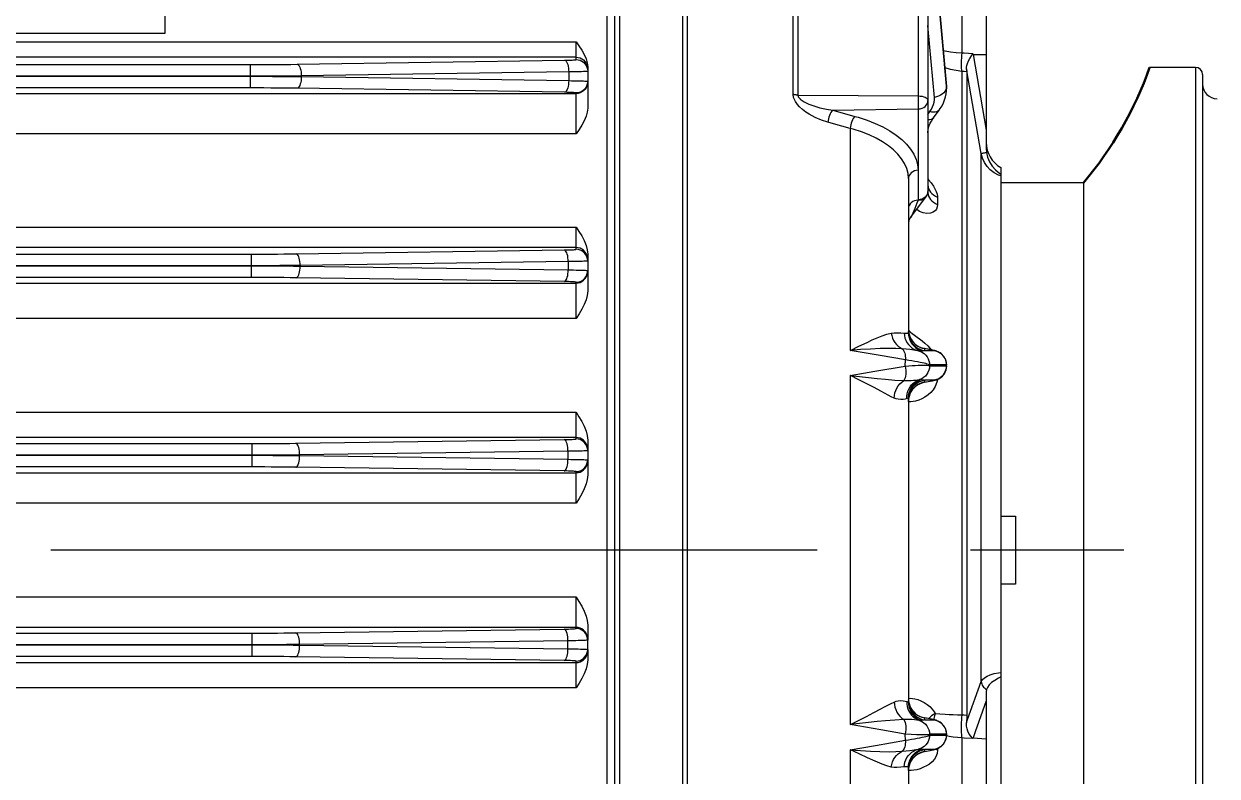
# Model space of a CAD drawing. Header units: millimetres. Extents: x 184 to 2141, y 95 to 1347.
# Drawn here: x 579.36 to 628.8, y 1015.36 to 1046.54 of the extents above; entities that cross this region are included whole.
import ezdxf

# ---------------------------------------------------------------- set-up
doc = ezdxf.new("R2010")
doc.units = ezdxf.units.MM
doc.linetypes.add('CENTER', pattern=[50.8, 31.75, -6.35, 6.35, -6.35])
doc.layers.add('gruba', color=7, linetype='Continuous', lineweight=50)
doc.layers.add('oś', color=151, linetype='CENTER')

msp = doc.modelspace()

# ---------------------------------------------------------------- linework, layer by layer
at = {"color": 7, "linetype": 'Continuous'}
for p, q in [((617.583, 1043.983), (616.885, 1051.73)), ((617.585, 1043.956), (616.886, 1051.702)), ((616.886, 1051.679), (617.585, 1043.933)), ((604.039, 1048.938), (604.039, 1000.523)), ((606.646, 1048.864), (606.646, 1000.596)), ((603.528, 1001.166), (603.528, 1048.295)), ((603.836, 1048.478), (603.836, 1000.982)), ((606.838, 1048.351), (606.838, 1001.109)), ((611.235, 1043.609), (611.235, 1048.203)), ((611.43, 1048.173), (611.43, 1043.585)), ((616.422, 1043.546), (616.422, 1048.125)), ((618.218, 1048.177), (618.218, 1045.338)), ((619.234, 1048.088), (619.234, 1045.269)), ((585.204, 1047.655), (585.204, 1046.131)), ((616.818, 1047.902), (616.818, 1043.367)), ((585.204, 1046.131), (525.197, 1046.131)), ((617.087, 1043.49), (616.818, 1046.469)), ((507.276, 1045.791), (602.239, 1045.791)), ((602.239, 1045.153), (602.239, 1045.791)), ((602.239, 1045.153), (507.276, 1045.153)), ((602.239, 1045.055), (602.239, 1045.153)), ((618.678, 1045.311), (618.686, 1045.269)), ((618.686, 1045.269), (619.234, 1042.123)), ((618.686, 1045.269), (619.234, 1045.269)), ((619.234, 1045.269), (619.234, 1042.123)), ((517.63, 1044.847), (588.744, 1044.847)), ((588.744, 1044.847), (588.744, 1044.364)), ((590.689, 1044.861), (601.768, 1045.027)), ((602.722, 1044.754), (602.722, 1044.67)), ((602.722, 1044.67), (602.722, 1044.572)), ((627.9, 1044.73), (626, 1044.73)), ((627.9, 1044.73), (627.9, 1024.73)), ((588.744, 1044.364), (517.63, 1044.364)), ((517.63, 1044.362), (588.744, 1044.362)), ((588.744, 1044.364), (588.744, 1044.362)), ((588.744, 1044.362), (588.744, 1043.879)), ((601.937, 1044.544), (590.858, 1044.378)), ((590.858, 1044.378), (590.858, 1044.348)), ((590.858, 1044.348), (601.937, 1044.182)), ((601.937, 1044.544), (601.937, 1044.182)), ((602.722, 1044.572), (602.722, 1044.155)), ((602.722, 1044.155), (602.722, 1044.131)), ((602.722, 1044.131), (602.722, 1043.046)), ((618.218, 1044.567), (618.218, 1017.901)), ((618.429, 1044.551), (618.429, 1017.894)), ((628.2, 1044.43), (628.2, 1024.73)), ((507.276, 1043.648), (602.239, 1043.648)), ((588.744, 1043.879), (517.63, 1043.879)), ((601.768, 1043.699), (590.689, 1043.865)), ((602.239, 1043.648), (602.239, 1043.672)), ((602.239, 1041.975), (602.239, 1043.648)), ((617.583, 1043.983), (617.585, 1043.956)), ((617.585, 1043.956), (617.585, 1043.933)), ((617.589, 1043.866), (617.585, 1043.956)), ((617.585, 1043.933), (617.589, 1043.84)), ((617.589, 1043.842), (617.589, 1043.866)), ((611.43, 1043.585), (616.422, 1043.546)), ((616.422, 1043.009), (616.422, 1043.546)), ((616.818, 1043.367), (616.818, 1043.358)), ((616.818, 1043.358), (616.818, 1039.595)), ((612.873, 1042.956), (616.422, 1043.009)), ((612.873, 1042.956), (613.796, 1042.702)), ((616.422, 1039.247), (616.422, 1043.009)), ((616.818, 1042.786), (616.901, 1042.898)), ((617.052, 1042.642), (617.283, 1042.957)), ((613.601, 1042.205), (613.601, 1033.003)), ((619.234, 1042.123), (619.234, 1041.382)), ((602.239, 1041.975), (507.276, 1041.975)), ((619.027, 1019.278), (619.027, 1041.166)), ((619.234, 1041.382), (619.246, 1041.209)), ((616.408, 1040.469), (616.408, 1039.228)), ((619.838, 1040.577), (619.838, 1040.304)), ((619.838, 1040.304), (619.838, 1040.232)), ((619.838, 1040.232), (619.838, 1019.651)), ((616.013, 1040.121), (616.013, 1033.738)), ((623.262, 1039.953), (619.838, 1039.953)), ((623.262, 1039.953), (623.262, 1024.73)), ((616.096, 1038.505), (616.737, 1039.353)), ((616.408, 1039.228), (616.422, 1039.247)), ((616.818, 1039.595), (616.818, 1039.542)), ((617.221, 1039.353), (617.221, 1039.054)), ((616.095, 1038.506), (616.094, 1038.503)), ((507.276, 1038.112), (602.239, 1038.112)), ((602.239, 1037.267), (602.239, 1038.112)), ((602.239, 1037.267), (507.276, 1037.267)), ((602.239, 1037.192), (602.239, 1037.267)), ((517.576, 1036.994), (588.798, 1036.994)), ((588.798, 1036.511), (588.798, 1036.994)), ((590.652, 1037.007), (601.756, 1037.164)), ((601.917, 1036.681), (590.813, 1036.524)), ((601.917, 1036.681), (601.917, 1036.339)), ((602.722, 1036.993), (602.722, 1036.784)), ((602.722, 1036.784), (602.722, 1036.709)), ((602.722, 1036.709), (602.722, 1036.311)), ((588.798, 1036.511), (517.576, 1036.511)), ((517.576, 1036.509), (588.798, 1036.509)), ((588.798, 1036.511), (588.798, 1036.509)), ((588.798, 1036.026), (588.798, 1036.509)), ((590.813, 1036.524), (590.813, 1036.496)), ((590.813, 1036.496), (601.917, 1036.339)), ((602.722, 1036.311), (602.722, 1036.278)), ((602.722, 1036.278), (602.722, 1035.466)), ((507.276, 1035.795), (602.239, 1035.795)), ((588.798, 1036.026), (517.576, 1036.026)), ((601.756, 1035.856), (590.652, 1036.013)), ((602.239, 1035.795), (602.239, 1035.828)), ((602.239, 1034.328), (602.239, 1035.795)), ((602.239, 1034.328), (507.276, 1034.328)), ((616.013, 1033.872), (616.013, 1033.872)), ((616.013, 1033.836), (616.013, 1033.835)), ((616.013, 1033.738), (616.013, 1033.787)), ((616.68, 1033.078), (616.664, 1033.081)), ((616.673, 1033.08), (616.68, 1033.078)), ((616.673, 1033.08), (616.678, 1033.078)), ((616.678, 1033.078), (616.678, 1032.994)), ((616.902, 1033.035), (616.678, 1033.078)), ((616.678, 1032.994), (617.088, 1032.994)), ((616.912, 1033.033), (616.68, 1033.078)), ((616.902, 1033.035), (616.912, 1033.033)), ((616.928, 1033.03), (616.912, 1033.033)), ((615.88, 1032.354), (615.883, 1032.614)), ((616.886, 1032.399), (616.885, 1032.365)), ((616.885, 1032.365), (617.586, 1032.365)), ((617.586, 1032.399), (616.886, 1032.399)), ((617.586, 1032.365), (617.586, 1032.399)), ((617.59, 1032.399), (617.586, 1032.399)), ((617.586, 1032.365), (617.59, 1032.365)), ((617.59, 1032.365), (617.59, 1032.399)), ((613.601, 1031.96), (613.601, 1017.5)), ((617.088, 1031.77), (616.678, 1031.77)), ((616.678, 1031.77), (616.678, 1031.686)), ((616.678, 1031.686), (616.902, 1031.729)), ((616.68, 1031.686), (616.912, 1031.731)), ((616.912, 1031.731), (616.902, 1031.729)), ((616.663, 1031.683), (616.68, 1031.686)), ((616.663, 1031.683), (616.663, 1031.683)), ((616.68, 1031.686), (616.673, 1031.685)), ((616.678, 1031.686), (616.673, 1031.685)), ((616.013, 1031.038), (616.013, 1031.066)), ((616.013, 1031.038), (616.013, 1031.066)), ((616.013, 1031.038), (616.013, 1018.422)), ((616.013, 1030.977), (616.013, 1031.038)), ((616.013, 1030.929), (616.013, 1030.93)), ((616.013, 1030.892), (616.013, 1030.892)), ((507.276, 1030.445), (602.239, 1030.445)), ((602.239, 1029.392), (602.239, 1030.445)), ((602.239, 1029.392), (507.276, 1029.392)), ((590.633, 1029.153), (601.75, 1029.306)), ((602.239, 1029.334), (602.239, 1029.392)), ((602.722, 1029.284), (602.722, 1028.909)), ((517.549, 1029.141), (588.825, 1029.141)), ((588.825, 1028.658), (588.825, 1029.141)), ((601.907, 1028.823), (590.79, 1028.67)), ((601.907, 1028.823), (601.907, 1028.49)), ((602.722, 1028.909), (602.722, 1028.851)), ((602.722, 1028.851), (602.722, 1028.463)), ((588.825, 1028.658), (517.549, 1028.658)), ((517.549, 1028.656), (588.825, 1028.656)), ((588.825, 1028.658), (588.825, 1028.656)), ((588.825, 1028.173), (588.825, 1028.656)), ((590.79, 1028.67), (590.79, 1028.644)), ((590.79, 1028.644), (601.907, 1028.49)), ((602.722, 1028.463), (602.722, 1028.418)), ((602.722, 1028.418), (602.722, 1027.842)), ((507.276, 1027.935), (602.239, 1027.935)), ((588.825, 1028.173), (517.549, 1028.173)), ((601.75, 1028.007), (590.633, 1028.161)), ((602.239, 1027.935), (602.239, 1027.98)), ((602.239, 1026.675), (602.239, 1027.935)), ((602.239, 1026.675), (507.276, 1026.675)), ((619.838, 1026.14), (620.443, 1026.14)), ((620.443, 1026.14), (620.443, 1023.321)), ((623.262, 1024.73), (623.262, 1009.507)), ((627.9, 1024.73), (627.9, 1004.73)), ((628.2, 1024.73), (628.2, 1005.03)), ((620.443, 1023.321), (619.838, 1023.321)), ((507.276, 1022.785), (602.239, 1022.785)), ((602.239, 1021.525), (602.239, 1022.785)), ((602.239, 1021.525), (507.276, 1021.525)), ((590.633, 1021.3), (601.75, 1021.453)), ((602.239, 1021.481), (602.239, 1021.525)), ((602.722, 1021.619), (602.722, 1021.042)), ((517.549, 1021.287), (588.825, 1021.287)), ((588.825, 1020.804), (588.825, 1021.287)), ((601.907, 1020.97), (590.79, 1020.817)), ((601.907, 1020.637), (601.907, 1020.97)), ((602.722, 1021.042), (602.722, 1020.998)), ((602.722, 1020.609), (602.722, 1020.998)), ((588.825, 1020.804), (517.549, 1020.804)), ((517.549, 1020.803), (588.825, 1020.803)), ((588.825, 1020.803), (588.825, 1020.804)), ((588.825, 1020.32), (588.825, 1020.803)), ((590.79, 1020.791), (590.79, 1020.817)), ((590.79, 1020.791), (601.907, 1020.637)), ((602.722, 1020.609), (602.722, 1020.551)), ((602.722, 1020.551), (602.722, 1020.176)), ((507.276, 1020.069), (602.239, 1020.069)), ((588.825, 1020.32), (517.549, 1020.32)), ((601.75, 1020.154), (590.633, 1020.308)), ((602.239, 1020.069), (602.239, 1020.126)), ((602.239, 1019.016), (602.239, 1020.069)), ((619.838, 1019.651), (619.838, 1019.477)), ((619.838, 1019.651), (619.838, 1019.533)), ((619.838, 1019.477), (619.838, 1014.409)), ((602.239, 1019.016), (507.276, 1019.016)), ((616.013, 1018.568), (616.013, 1018.568)), ((616.013, 1018.532), (616.013, 1018.531)), ((616.013, 1018.422), (616.013, 1018.483)), ((616.013, 1018.422), (616.013, 1018.389)), ((619.234, 1018.864), (619.234, 1018.475)), ((619.234, 1018.475), (619.234, 1016.902)), ((616.68, 1017.775), (616.663, 1017.778)), ((616.663, 1017.778), (616.663, 1017.778)), ((616.673, 1017.776), (616.68, 1017.775)), ((616.673, 1017.776), (616.678, 1017.775)), ((616.678, 1017.775), (616.678, 1017.69)), ((616.902, 1017.731), (616.678, 1017.775)), ((616.678, 1017.69), (617.088, 1017.69)), ((616.912, 1017.729), (616.68, 1017.775)), ((616.902, 1017.731), (616.912, 1017.729)), ((616.928, 1017.726), (616.912, 1017.729)), ((615.883, 1016.847), (615.88, 1017.106)), ((616.885, 1017.095), (616.886, 1017.062)), ((617.586, 1017.095), (616.885, 1017.095)), ((616.886, 1017.062), (617.586, 1017.062)), ((617.586, 1017.095), (617.586, 1017.062)), ((617.59, 1017.095), (617.586, 1017.095)), ((617.586, 1017.062), (617.59, 1017.061)), ((617.59, 1017.061), (617.59, 1017.095)), ((618.218, 1016.944), (618.218, 1011.553)), ((618.686, 1016.944), (618.678, 1016.923)), ((618.686, 1016.944), (619.234, 1016.902)), ((619.234, 1016.902), (619.234, 1011.642)), ((613.601, 1016.457), (613.601, 996.064)), ((617.088, 1016.467), (616.678, 1016.467)), ((616.678, 1016.467), (616.678, 1016.382)), ((616.678, 1016.382), (616.902, 1016.425)), ((616.68, 1016.382), (616.912, 1016.427)), ((616.912, 1016.427), (616.902, 1016.425)), ((617.221, 1016.442), (617.141, 1016.475)), ((617.221, 1016.505), (617.221, 1016.442)), ((616.664, 1016.379), (616.68, 1016.382)), ((616.68, 1016.382), (616.673, 1016.381)), ((616.678, 1016.382), (616.673, 1016.381)), ((616.013, 1015.722), (616.013, 999.623)), ((616.013, 1015.674), (616.013, 1015.722)), ((616.013, 1015.626), (616.013, 1015.625)), ((616.013, 1015.589), (616.013, 1015.589))]:
    msp.add_line(p, q, dxfattribs=at)
at = {"color": 7, "linetype": 'Continuous', "flags": 128}
for points in [[(602.239, 1045.791), (602.242, 1045.788), (602.361, 1045.621), (602.475, 1045.451), (602.577, 1045.272), (602.66, 1045.085), (602.705, 1044.924), (602.722, 1044.754)], [(602.239, 1045.153), (602.323, 1045.146), (602.405, 1045.124), (602.481, 1045.088), (602.55, 1045.04), (602.609, 1044.981), (602.658, 1044.912), (602.693, 1044.835), (602.715, 1044.754), (602.722, 1044.67)], [(617.453, 1045.43), (617.529, 1045.414), (617.752, 1045.378), (617.983, 1045.352), (618.218, 1045.338)], [(618.218, 1045.338), (618.211, 1045.229), (618.206, 1045.122), (618.201, 1045.02), (618.199, 1044.924), (618.198, 1044.836), (618.199, 1044.758), (618.201, 1044.69), (618.206, 1044.636), (618.211, 1044.594), (618.218, 1044.567)], [(618.218, 1045.338), (618.311, 1045.332), (618.324, 1045.332), (618.678, 1045.311)], [(618.417, 1044.673), (618.417, 1044.735), (618.431, 1044.805), (618.462, 1044.898), (618.506, 1044.998), (618.558, 1045.104), (618.617, 1045.212), (618.638, 1045.249), (618.647, 1045.262)], [(618.678, 1045.311), (618.676, 1045.308), (618.647, 1045.262)], [(618.647, 1045.262), (618.652, 1045.263), (618.657, 1045.264), (618.662, 1045.265), (618.666, 1045.266), (618.671, 1045.267), (618.676, 1045.268), (618.681, 1045.268), (618.686, 1045.269)], [(588.744, 1044.847), (589.027, 1044.847), (589.31, 1044.848), (589.592, 1044.85), (589.871, 1044.852), (590.148, 1044.854), (590.42, 1044.857), (590.689, 1044.861)], [(590.689, 1044.861), (590.717, 1044.851), (590.745, 1044.827), (590.771, 1044.79), (590.795, 1044.742), (590.816, 1044.683), (590.833, 1044.615), (590.846, 1044.54), (590.854, 1044.46), (590.858, 1044.378)], [(601.768, 1045.027), (601.857, 1045.029), (601.94, 1045.031), (602.015, 1045.034), (602.081, 1045.036), (602.136, 1045.04), (602.181, 1045.043), (602.213, 1045.047), (602.233, 1045.051), (602.239, 1045.055)], [(601.768, 1045.027), (601.797, 1045.017), (601.825, 1044.993), (601.851, 1044.957), (601.875, 1044.908), (601.895, 1044.849), (601.912, 1044.781), (601.925, 1044.706), (601.934, 1044.626), (601.937, 1044.544)], [(602.239, 1045.055), (602.323, 1045.047), (602.405, 1045.025), (602.481, 1044.99), (602.55, 1044.942), (602.609, 1044.882), (602.658, 1044.813), (602.693, 1044.737), (602.715, 1044.656), (602.722, 1044.572)], [(618.218, 1044.567), (617.982, 1044.596), (617.751, 1044.645), (617.529, 1044.714), (617.517, 1044.718)], [(618.417, 1044.673), (618.42, 1044.648), (618.427, 1044.589), (618.429, 1044.551)], [(619.027, 1041.166), (618.889, 1041.96), (618.613, 1043.546), (618.417, 1044.673)], [(590.858, 1044.378), (590.566, 1044.374), (590.27, 1044.371), (589.969, 1044.369), (589.666, 1044.367), (589.36, 1044.365), (589.052, 1044.364), (588.744, 1044.364)], [(588.744, 1044.362), (589.052, 1044.362), (589.36, 1044.361), (589.666, 1044.36), (589.969, 1044.358), (590.27, 1044.355), (590.566, 1044.352), (590.858, 1044.348)], [(590.858, 1044.348), (590.854, 1044.266), (590.846, 1044.187), (590.833, 1044.112), (590.816, 1044.044), (590.795, 1043.985), (590.771, 1043.936), (590.745, 1043.899), (590.717, 1043.875), (590.689, 1043.865)], [(601.937, 1044.182), (601.934, 1044.1), (601.925, 1044.02), (601.912, 1043.946), (601.895, 1043.878), (601.875, 1043.818), (601.851, 1043.77), (601.825, 1043.733), (601.797, 1043.709), (601.768, 1043.699)], [(602.722, 1044.572), (602.715, 1044.568), (602.693, 1044.565), (602.657, 1044.562), (602.607, 1044.559), (602.543, 1044.556), (602.467, 1044.554), (602.38, 1044.551), (602.282, 1044.549), (602.175, 1044.547), (602.059, 1044.546), (601.937, 1044.544)], [(601.937, 1044.182), (602.059, 1044.181), (602.175, 1044.179), (602.282, 1044.177), (602.38, 1044.175), (602.467, 1044.173), (602.543, 1044.17), (602.607, 1044.167), (602.657, 1044.164), (602.693, 1044.161), (602.715, 1044.158), (602.722, 1044.155)], [(602.722, 1044.155), (602.715, 1044.071), (602.693, 1043.989), (602.658, 1043.913), (602.609, 1043.844), (602.55, 1043.785), (602.481, 1043.736), (602.405, 1043.701), (602.323, 1043.679), (602.239, 1043.672)], [(602.722, 1044.131), (602.715, 1044.047), (602.693, 1043.966), (602.658, 1043.889), (602.609, 1043.821), (602.55, 1043.761), (602.481, 1043.713), (602.405, 1043.677), (602.323, 1043.655), (602.239, 1043.648)], [(618.429, 1044.551), (618.324, 1044.559), (618.218, 1044.567)], [(590.689, 1043.865), (590.42, 1043.869), (590.148, 1043.872), (589.871, 1043.875), (589.592, 1043.877), (589.31, 1043.878), (589.027, 1043.879), (588.744, 1043.879)], [(602.239, 1043.672), (602.233, 1043.676), (602.213, 1043.68), (602.181, 1043.683), (602.136, 1043.687), (602.081, 1043.69), (602.015, 1043.693), (601.94, 1043.695), (601.857, 1043.697), (601.768, 1043.699)], [(612.678, 1042.458), (612.413, 1042.543), (612.149, 1042.654), (611.893, 1042.793), (611.757, 1042.881), (611.626, 1042.981), (611.503, 1043.093), (611.409, 1043.198), (611.328, 1043.313), (611.285, 1043.395), (611.254, 1043.481), (611.235, 1043.609)], [(611.43, 1043.585), (611.404, 1043.586), (611.379, 1043.587), (611.354, 1043.589), (611.329, 1043.592), (611.304, 1043.595), (611.281, 1043.599), (611.257, 1043.604), (611.235, 1043.609)], [(617.585, 1043.933), (617.577, 1043.866), (617.556, 1043.801), (617.521, 1043.738), (617.472, 1043.679), (617.412, 1043.626), (617.342, 1043.579), (617.263, 1043.54), (617.177, 1043.51), (617.087, 1043.49)], [(617.283, 1042.957), (617.331, 1043.026), (617.402, 1043.143), (617.463, 1043.265), (617.511, 1043.388), (617.548, 1043.513), (617.573, 1043.639), (617.586, 1043.764), (617.587, 1043.84)], [(617.588, 1043.868), (617.586, 1043.953), (617.583, 1043.983)], [(611.43, 1043.585), (611.44, 1043.532), (611.449, 1043.513), (611.48, 1043.465), (611.521, 1043.422), (611.523, 1043.42), (611.607, 1043.354), (611.698, 1043.298), (611.89, 1043.207), (612.088, 1043.134), (612.347, 1043.058), (612.61, 1042.999), (612.873, 1042.956)], [(616.422, 1043.546), (616.5, 1043.542), (616.574, 1043.532), (616.643, 1043.515), (616.702, 1043.493), (616.752, 1043.466), (616.788, 1043.435), (616.81, 1043.402), (616.818, 1043.367)], [(616.422, 1043.009), (616.5, 1043.017), (616.574, 1043.038), (616.643, 1043.07), (616.702, 1043.114), (616.752, 1043.166), (616.788, 1043.226), (616.81, 1043.291), (616.818, 1043.358)], [(616.901, 1042.898), (616.964, 1042.994), (617.014, 1043.092), (617.052, 1043.192), (617.077, 1043.292), (617.089, 1043.391), (617.087, 1043.49)], [(602.722, 1043.046), (602.706, 1042.877), (602.66, 1042.707), (602.579, 1042.517), (602.478, 1042.335), (602.363, 1042.155), (602.242, 1041.978), (602.239, 1041.975)], [(612.873, 1042.956), (612.836, 1042.917), (612.8, 1042.867), (612.767, 1042.809), (612.738, 1042.743), (612.714, 1042.673), (612.696, 1042.6), (612.684, 1042.528), (612.678, 1042.458)], [(613.796, 1042.702), (613.759, 1042.663), (613.723, 1042.614), (613.69, 1042.555), (613.661, 1042.49), (613.637, 1042.42), (613.618, 1042.347), (613.606, 1042.275), (613.601, 1042.205)], [(613.796, 1042.702), (613.933, 1042.663), (614.296, 1042.545), (614.638, 1042.411), (614.955, 1042.263), (615.245, 1042.103), (615.507, 1041.929), (615.738, 1041.745), (615.937, 1041.551), (616.103, 1041.349), (616.235, 1041.136), (616.331, 1040.917), (616.389, 1040.694), (616.408, 1040.469)], [(616.818, 1042.02), (616.819, 1042.055), (616.828, 1042.144), (616.848, 1042.234), (616.876, 1042.324), (616.915, 1042.415), (616.962, 1042.505), (617.019, 1042.596), (617.052, 1042.642)], [(617.052, 1042.642), (617.044, 1042.632), (617.005, 1042.597), (616.954, 1042.573), (616.895, 1042.559), (616.827, 1042.556), (616.818, 1042.556)], [(617.283, 1042.957), (617.274, 1042.946), (617.235, 1042.912), (617.184, 1042.887), (617.124, 1042.874), (617.055, 1042.871), (616.98, 1042.879), (616.901, 1042.898)], [(613.601, 1042.205), (612.904, 1042.396), (612.678, 1042.458)], [(616.013, 1040.121), (615.995, 1040.331), (615.941, 1040.54), (615.853, 1040.745), (615.73, 1040.944), (615.578, 1041.132), (615.394, 1041.313), (615.18, 1041.485), (614.939, 1041.647), (614.675, 1041.795), (614.387, 1041.931), (614.068, 1042.057), (613.728, 1042.169), (613.601, 1042.205)], [(619.027, 1041.166), (619.032, 1041.168), (619.045, 1041.171), (619.064, 1041.175), (619.089, 1041.18), (619.121, 1041.186), (619.158, 1041.193), (619.2, 1041.201), (619.246, 1041.209)], [(619.838, 1040.232), (619.736, 1040.27), (619.56, 1040.363), (619.402, 1040.484), (619.267, 1040.629), (619.158, 1040.794), (619.077, 1040.974), (619.027, 1041.166)], [(619.246, 1041.209), (619.29, 1041.012), (619.368, 1040.82), (619.476, 1040.643), (619.615, 1040.482), (619.722, 1040.388), (619.838, 1040.304)], [(616.408, 1040.469), (616.331, 1040.462), (616.256, 1040.441), (616.188, 1040.409), (616.128, 1040.365), (616.079, 1040.313), (616.043, 1040.253), (616.02, 1040.188), (616.013, 1040.121)], [(616.818, 1040.11), (616.845, 1040.076), (616.948, 1039.945), (617.043, 1039.812), (617.111, 1039.7), (617.166, 1039.589), (617.204, 1039.481), (617.22, 1039.377), (617.221, 1039.353)], [(616.818, 1039.851), (616.825, 1039.776), (616.845, 1039.702), (616.879, 1039.631), (616.926, 1039.564), (616.984, 1039.501), (617.054, 1039.444), (617.133, 1039.395), (617.221, 1039.353)], [(616.408, 1039.228), (616.331, 1039.22), (616.256, 1039.2), (616.188, 1039.167), (616.128, 1039.124), (616.079, 1039.071), (616.043, 1039.011), (616.02, 1038.947), (616.013, 1038.879)], [(616.408, 1039.228), (616.363, 1039.104), (616.278, 1038.883), (616.194, 1038.686), (616.137, 1038.571), (616.106, 1038.52), (616.095, 1038.506)], [(616.818, 1039.595), (616.81, 1039.528), (616.788, 1039.463), (616.752, 1039.403), (616.702, 1039.351), (616.643, 1039.307), (616.574, 1039.275), (616.5, 1039.254), (616.422, 1039.247)], [(616.422, 1039.247), (616.496, 1039.24), (616.567, 1039.248), (616.631, 1039.269), (616.688, 1039.303), (616.733, 1039.348), (616.737, 1039.353)], [(616.776, 1039.421), (616.78, 1039.422), (616.792, 1039.436), (616.816, 1039.505), (616.818, 1039.542)], [(616.818, 1039.542), (616.825, 1039.468), (616.845, 1039.396), (616.879, 1039.326), (616.926, 1039.26), (616.984, 1039.199), (617.054, 1039.143), (617.133, 1039.095), (617.221, 1039.054)], [(617.221, 1039.054), (617.207, 1038.95), (617.169, 1038.86), (617.129, 1038.807), (617.034, 1038.733), (616.921, 1038.689), (616.774, 1038.675), (616.627, 1038.699), (616.473, 1038.762), (616.353, 1038.845)], [(616.094, 1038.503), (616.075, 1038.476), (616.059, 1038.448), (616.045, 1038.418), (616.033, 1038.387), (616.024, 1038.356), (616.018, 1038.324), (616.014, 1038.291), (616.013, 1038.26)], [(602.239, 1038.112), (602.242, 1038.109), (602.361, 1037.928), (602.475, 1037.745), (602.577, 1037.552), (602.66, 1037.35), (602.705, 1037.176), (602.722, 1036.993)], [(601.756, 1037.164), (601.847, 1037.166), (601.932, 1037.168), (602.009, 1037.17), (602.076, 1037.173), (602.133, 1037.177), (602.179, 1037.18), (602.212, 1037.184), (602.232, 1037.188), (602.239, 1037.192)], [(602.722, 1036.784), (602.715, 1036.868), (602.693, 1036.949), (602.658, 1037.025), (602.609, 1037.094), (602.55, 1037.154), (602.481, 1037.202), (602.405, 1037.237), (602.323, 1037.259), (602.239, 1037.267)], [(602.722, 1036.709), (602.715, 1036.793), (602.693, 1036.874), (602.658, 1036.95), (602.609, 1037.019), (602.55, 1037.079), (602.481, 1037.127), (602.405, 1037.163), (602.323, 1037.184), (602.239, 1037.192)], [(588.798, 1036.994), (589.068, 1036.994), (589.337, 1036.995), (589.605, 1036.996), (589.871, 1036.998), (590.135, 1037), (590.395, 1037.003), (590.652, 1037.007)], [(590.813, 1036.524), (590.81, 1036.606), (590.802, 1036.685), (590.789, 1036.76), (590.773, 1036.828), (590.753, 1036.887), (590.731, 1036.936), (590.706, 1036.973), (590.679, 1036.996), (590.652, 1037.007)], [(601.917, 1036.681), (601.914, 1036.763), (601.906, 1036.843), (601.894, 1036.918), (601.877, 1036.986), (601.858, 1037.045), (601.835, 1037.094), (601.81, 1037.13), (601.783, 1037.154), (601.756, 1037.164)], [(602.722, 1036.709), (602.716, 1036.706), (602.697, 1036.703), (602.666, 1036.7), (602.622, 1036.697), (602.567, 1036.695), (602.501, 1036.692), (602.424, 1036.69), (602.338, 1036.688), (602.243, 1036.686), (602.141, 1036.684), (602.032, 1036.683), (601.917, 1036.681)], [(590.813, 1036.524), (590.534, 1036.52), (590.251, 1036.517), (589.965, 1036.515), (589.675, 1036.513), (589.384, 1036.512), (589.091, 1036.511), (588.798, 1036.511)], [(588.798, 1036.509), (589.091, 1036.509), (589.384, 1036.508), (589.675, 1036.507), (589.965, 1036.505), (590.251, 1036.503), (590.534, 1036.5), (590.813, 1036.496)], [(590.652, 1036.013), (590.679, 1036.023), (590.706, 1036.047), (590.731, 1036.084), (590.753, 1036.133), (590.773, 1036.192), (590.789, 1036.26), (590.802, 1036.335), (590.81, 1036.414), (590.813, 1036.496)], [(601.756, 1035.856), (601.783, 1035.866), (601.81, 1035.889), (601.835, 1035.926), (601.858, 1035.975), (601.877, 1036.034), (601.894, 1036.102), (601.906, 1036.177), (601.914, 1036.257), (601.917, 1036.339)], [(601.917, 1036.339), (602.032, 1036.337), (602.141, 1036.336), (602.243, 1036.334), (602.338, 1036.332), (602.424, 1036.33), (602.501, 1036.328), (602.567, 1036.325), (602.622, 1036.323), (602.666, 1036.32), (602.697, 1036.317), (602.716, 1036.314), (602.722, 1036.311)], [(602.239, 1035.828), (602.323, 1035.836), (602.405, 1035.857), (602.481, 1035.893), (602.55, 1035.941), (602.609, 1036.001), (602.658, 1036.07), (602.693, 1036.146), (602.715, 1036.227), (602.722, 1036.311)], [(602.239, 1035.795), (602.323, 1035.802), (602.405, 1035.824), (602.481, 1035.86), (602.55, 1035.908), (602.609, 1035.967), (602.658, 1036.036), (602.693, 1036.113), (602.715, 1036.194), (602.722, 1036.278)], [(590.652, 1036.013), (590.395, 1036.017), (590.135, 1036.02), (589.871, 1036.022), (589.605, 1036.024), (589.337, 1036.025), (589.068, 1036.026), (588.798, 1036.026)], [(602.239, 1035.828), (602.232, 1035.832), (602.212, 1035.836), (602.179, 1035.84), (602.133, 1035.843), (602.076, 1035.847), (602.009, 1035.849), (601.932, 1035.852), (601.847, 1035.854), (601.756, 1035.856)], [(602.722, 1035.466), (602.706, 1035.285), (602.66, 1035.105), (602.579, 1034.903), (602.478, 1034.71), (602.363, 1034.519), (602.242, 1034.332), (602.239, 1034.328)], [(613.601, 1033.003), (613.608, 1033.006), (613.962, 1033.177), (614.296, 1033.336), (614.514, 1033.436), (614.721, 1033.526), (614.917, 1033.605), (615.116, 1033.673), (615.302, 1033.721)], [(615.302, 1033.721), (615.422, 1033.736), (615.533, 1033.737), (615.7, 1033.727), (615.833, 1033.719)], [(615.302, 1033.721), (615.322, 1033.615), (615.355, 1033.513), (615.399, 1033.416), (615.453, 1033.327), (615.517, 1033.246), (615.59, 1033.176), (615.67, 1033.117), (615.755, 1033.07)], [(615.833, 1033.719), (615.902, 1033.714), (615.954, 1033.712), (615.998, 1033.719), (616.013, 1033.738)], [(615.833, 1033.719), (615.844, 1033.617), (615.868, 1033.517), (615.904, 1033.422), (615.951, 1033.332), (616.01, 1033.25), (616.077, 1033.176), (616.154, 1033.111), (616.238, 1033.058), (616.328, 1033.016), (616.422, 1032.986)], [(616.013, 1033.872), (616.019, 1033.77), (616.038, 1033.669), (616.07, 1033.572), (616.114, 1033.48), (616.169, 1033.394), (616.235, 1033.316), (616.31, 1033.246), (616.393, 1033.187), (616.484, 1033.139), (616.579, 1033.102), (616.678, 1033.078)], [(616.013, 1033.872), (616.019, 1033.77), (616.038, 1033.67), (616.07, 1033.574), (616.113, 1033.482), (616.168, 1033.396), (616.233, 1033.318), (616.308, 1033.249), (616.39, 1033.189), (616.48, 1033.141), (616.574, 1033.104), (616.673, 1033.08)], [(616.013, 1033.865), (616.023, 1033.833), (616.052, 1033.796), (616.1, 1033.753), (616.166, 1033.701), (616.258, 1033.636), (616.371, 1033.556), (616.473, 1033.482), (616.584, 1033.396), (616.697, 1033.302), (616.811, 1033.194), (616.903, 1033.094), (616.959, 1033.024)], [(616.013, 1033.787), (616.019, 1033.685), (616.038, 1033.584), (616.07, 1033.487), (616.114, 1033.395), (616.169, 1033.309), (616.235, 1033.231), (616.31, 1033.162), (616.393, 1033.102), (616.484, 1033.054), (616.579, 1033.018), (616.678, 1032.994)], [(616.013, 1033.738), (616.019, 1033.637), (616.038, 1033.538), (616.069, 1033.442), (616.112, 1033.351), (616.166, 1033.265), (616.23, 1033.188), (616.304, 1033.118), (616.385, 1033.059), (616.474, 1033.01), (616.567, 1032.973)], [(615.755, 1033.07), (615.491, 1033.083), (615.22, 1033.086), (614.835, 1033.079), (614.439, 1033.061), (614.029, 1033.035), (613.609, 1033.004), (613.601, 1033.003)], [(615.883, 1032.614), (614.839, 1032.792), (613.601, 1033.003)], [(615.755, 1033.07), (615.786, 1033.038), (615.813, 1032.998), (615.837, 1032.949), (615.856, 1032.893), (615.87, 1032.83), (615.879, 1032.762), (615.884, 1032.689), (615.883, 1032.614)], [(616.422, 1032.986), (616.356, 1032.996), (616.303, 1033.003), (616.237, 1033.013), (616.158, 1033.025), (616.069, 1033.038), (615.921, 1033.056), (615.755, 1033.07)], [(616.422, 1032.986), (616.508, 1032.959), (616.588, 1032.92), (616.662, 1032.869), (616.727, 1032.807), (616.782, 1032.737), (616.827, 1032.659), (616.859, 1032.576), (616.879, 1032.488), (616.886, 1032.399)], [(616.567, 1032.973), (616.544, 1032.971), (616.507, 1032.974), (616.422, 1032.986)], [(616.678, 1032.994), (616.656, 1032.99), (616.633, 1032.987), (616.611, 1032.982), (616.589, 1032.978), (616.567, 1032.973)], [(617.088, 1032.994), (617.09, 1032.995), (617.078, 1032.998), (617.053, 1033.004), (617.015, 1033.012), (616.965, 1033.023), (616.902, 1033.035)], [(617.589, 1032.4), (617.588, 1032.451), (617.576, 1032.527), (617.556, 1032.599), (617.528, 1032.665), (617.494, 1032.726), (617.455, 1032.78), (617.412, 1032.827), (617.367, 1032.868), (617.321, 1032.902), (617.277, 1032.929), (617.238, 1032.948), (617.206, 1032.962), (617.181, 1032.971), (617.16, 1032.978), (617.141, 1032.984), (617.123, 1032.989), (617.103, 1032.994), (617.072, 1033.001), (617.027, 1033.01), (616.976, 1033.021), (616.928, 1033.03)], [(617.088, 1032.994), (617.178, 1032.97), (617.264, 1032.933), (617.343, 1032.883), (617.414, 1032.822), (617.474, 1032.75), (617.522, 1032.67), (617.557, 1032.583), (617.579, 1032.492), (617.586, 1032.399)], [(613.601, 1031.96), (614.617, 1032.136), (615.88, 1032.354)], [(615.88, 1032.354), (615.895, 1032.269), (615.903, 1032.182), (615.905, 1032.098), (615.899, 1032.016), (615.887, 1031.94), (615.869, 1031.87), (615.844, 1031.808), (615.814, 1031.755)], [(615.88, 1032.354), (616.026, 1032.366), (616.164, 1032.376), (616.296, 1032.384), (616.416, 1032.389), (616.522, 1032.393), (616.615, 1032.394), (616.698, 1032.394), (616.767, 1032.39), (616.846, 1032.381), (616.885, 1032.365)], [(616.886, 1032.399), (616.869, 1032.41), (616.838, 1032.423), (616.793, 1032.437), (616.733, 1032.454), (616.665, 1032.47), (616.586, 1032.488), (616.493, 1032.507), (616.388, 1032.527), (616.277, 1032.548), (616.156, 1032.569), (616.024, 1032.591), (615.883, 1032.614)], [(616.885, 1032.365), (616.878, 1032.272), (616.856, 1032.18), (616.821, 1032.093), (616.772, 1032.013), (616.712, 1031.941), (616.641, 1031.879), (616.561, 1031.83), (616.475, 1031.793)], [(616.912, 1031.731), (616.945, 1031.737), (617.002, 1031.749), (617.051, 1031.759), (617.095, 1031.769), (617.124, 1031.776), (617.148, 1031.782), (617.169, 1031.789), (617.195, 1031.798), (617.226, 1031.81), (617.266, 1031.83), (617.315, 1031.858), (617.366, 1031.895), (617.416, 1031.941), (617.463, 1031.994), (617.504, 1032.055), (617.539, 1032.122), (617.565, 1032.194), (617.582, 1032.269), (617.59, 1032.347), (617.589, 1032.364)], [(617.586, 1032.365), (617.579, 1032.272), (617.557, 1032.181), (617.522, 1032.094), (617.474, 1032.014), (617.414, 1031.942), (617.343, 1031.881), (617.264, 1031.831), (617.178, 1031.794), (617.088, 1031.77)], [(615.423, 1031.029), (615.3, 1031.084), (615.167, 1031.15), (615.021, 1031.226), (614.867, 1031.309), (614.589, 1031.46), (614.289, 1031.619), (613.958, 1031.789), (613.609, 1031.957), (613.601, 1031.96)], [(613.601, 1031.96), (613.61, 1031.96), (613.988, 1031.92), (614.356, 1031.88), (614.717, 1031.842), (615.067, 1031.806), (615.449, 1031.774), (615.814, 1031.755)], [(615.423, 1031.029), (615.432, 1031.135), (615.454, 1031.241), (615.488, 1031.344), (615.534, 1031.442), (615.591, 1031.534), (615.657, 1031.618), (615.732, 1031.692), (615.814, 1031.755)], [(615.814, 1031.755), (616.012, 1031.751), (616.125, 1031.756), (616.225, 1031.764), (616.312, 1031.773), (616.383, 1031.781), (616.439, 1031.788), (616.475, 1031.793)], [(615.938, 1031.006), (615.941, 1031.109), (615.957, 1031.21), (615.985, 1031.309), (616.026, 1031.402), (616.078, 1031.49), (616.14, 1031.571), (616.213, 1031.642), (616.293, 1031.704), (616.381, 1031.754), (616.475, 1031.793)], [(617.209, 1031.803), (617.198, 1031.722), (617.15, 1031.575), (617.118, 1031.509), (617.034, 1031.376), (616.936, 1031.261), (616.829, 1031.164), (616.695, 1031.069), (616.562, 1030.997), (616.437, 1030.944), (616.31, 1030.904), (616.203, 1030.882), (616.117, 1030.875), (616.06, 1030.878), (616.024, 1030.89), (616.013, 1030.91)], [(616.013, 1031.066), (616.02, 1031.148), (616.042, 1031.255), (616.079, 1031.359), (616.13, 1031.456), (616.193, 1031.546), (616.268, 1031.626), (616.353, 1031.696), (616.447, 1031.753), (616.547, 1031.797)], [(616.013, 1030.977), (616.019, 1031.079), (616.038, 1031.18), (616.07, 1031.277), (616.114, 1031.369), (616.169, 1031.455), (616.235, 1031.533), (616.31, 1031.602), (616.393, 1031.662), (616.484, 1031.71), (616.579, 1031.746), (616.678, 1031.77)], [(616.475, 1031.793), (616.52, 1031.798), (616.547, 1031.797)], [(616.547, 1031.797), (616.569, 1031.791), (616.59, 1031.786), (616.612, 1031.781), (616.634, 1031.777), (616.656, 1031.774), (616.678, 1031.77)], [(616.902, 1031.729), (616.965, 1031.741), (617.015, 1031.752), (617.053, 1031.76), (617.078, 1031.766), (617.09, 1031.769), (617.088, 1031.77)], [(616.013, 1030.892), (616.019, 1030.994), (616.038, 1031.095), (616.07, 1031.192), (616.114, 1031.284), (616.169, 1031.37), (616.235, 1031.448), (616.31, 1031.518), (616.393, 1031.577), (616.484, 1031.625), (616.579, 1031.662), (616.678, 1031.686)], [(616.013, 1030.892), (616.019, 1030.994), (616.038, 1031.094), (616.07, 1031.19), (616.113, 1031.282), (616.168, 1031.368), (616.233, 1031.446), (616.308, 1031.515), (616.39, 1031.575), (616.48, 1031.623), (616.574, 1031.66), (616.673, 1031.685)], [(616.663, 1031.683), (616.566, 1031.657), (616.472, 1031.62), (616.384, 1031.571), (616.303, 1031.512), (616.23, 1031.442), (616.166, 1031.365), (616.112, 1031.28), (616.069, 1031.189), (616.038, 1031.093), (616.019, 1030.994), (616.013, 1030.894)], [(615.938, 1031.006), (615.878, 1030.987), (615.799, 1030.974), (615.7, 1030.969), (615.582, 1030.98), (615.506, 1030.999), (615.423, 1031.029)], [(616.013, 1031.038), (615.994, 1031.03), (615.938, 1031.006)], [(602.239, 1030.445), (602.242, 1030.441), (602.361, 1030.254), (602.475, 1030.063), (602.577, 1029.863), (602.66, 1029.654), (602.705, 1029.474), (602.722, 1029.284)], [(601.75, 1029.306), (601.842, 1029.308), (601.928, 1029.31), (602.006, 1029.312), (602.074, 1029.315), (602.132, 1029.319), (602.178, 1029.322), (602.212, 1029.326), (602.232, 1029.33), (602.239, 1029.334)], [(601.907, 1028.823), (601.904, 1028.905), (601.896, 1028.985), (601.884, 1029.06), (601.869, 1029.128), (601.849, 1029.187), (601.827, 1029.236), (601.803, 1029.272), (601.777, 1029.296), (601.75, 1029.306)], [(602.722, 1028.909), (602.715, 1028.993), (602.693, 1029.074), (602.658, 1029.15), (602.609, 1029.219), (602.55, 1029.279), (602.481, 1029.327), (602.405, 1029.363), (602.323, 1029.384), (602.239, 1029.392)], [(602.722, 1028.851), (602.715, 1028.935), (602.693, 1029.016), (602.658, 1029.092), (602.609, 1029.161), (602.55, 1029.221), (602.481, 1029.269), (602.405, 1029.305), (602.323, 1029.327), (602.239, 1029.334)], [(588.825, 1029.141), (589.088, 1029.141), (589.35, 1029.142), (589.612, 1029.143), (589.871, 1029.145), (590.128, 1029.147), (590.382, 1029.15), (590.633, 1029.153)], [(590.79, 1028.67), (590.787, 1028.752), (590.779, 1028.831), (590.767, 1028.906), (590.752, 1028.974), (590.732, 1029.033), (590.71, 1029.082), (590.686, 1029.119), (590.66, 1029.143), (590.633, 1029.153)], [(602.722, 1028.851), (602.716, 1028.848), (602.697, 1028.845), (602.665, 1028.842), (602.621, 1028.839), (602.565, 1028.837), (602.498, 1028.834), (602.42, 1028.832), (602.333, 1028.83), (602.237, 1028.828), (602.133, 1028.826), (602.023, 1028.825), (601.907, 1028.823)], [(590.79, 1028.67), (590.518, 1028.667), (590.242, 1028.664), (589.962, 1028.662), (589.68, 1028.66), (589.396, 1028.659), (589.111, 1028.658), (588.825, 1028.658)], [(588.825, 1028.656), (589.111, 1028.656), (589.396, 1028.655), (589.68, 1028.654), (589.962, 1028.652), (590.242, 1028.65), (590.518, 1028.647), (590.79, 1028.644)], [(590.633, 1028.161), (590.66, 1028.171), (590.686, 1028.195), (590.71, 1028.231), (590.732, 1028.28), (590.752, 1028.339), (590.767, 1028.407), (590.779, 1028.482), (590.787, 1028.562), (590.79, 1028.644)], [(601.75, 1028.007), (601.777, 1028.017), (601.803, 1028.041), (601.827, 1028.078), (601.849, 1028.127), (601.869, 1028.186), (601.884, 1028.254), (601.896, 1028.329), (601.904, 1028.408), (601.907, 1028.49)], [(601.907, 1028.49), (602.023, 1028.489), (602.133, 1028.488), (602.237, 1028.486), (602.333, 1028.484), (602.42, 1028.482), (602.498, 1028.479), (602.565, 1028.477), (602.621, 1028.474), (602.665, 1028.471), (602.697, 1028.469), (602.716, 1028.466), (602.722, 1028.463)], [(602.239, 1027.98), (602.323, 1027.987), (602.405, 1028.009), (602.481, 1028.044), (602.55, 1028.093), (602.609, 1028.152), (602.658, 1028.221), (602.693, 1028.297), (602.715, 1028.379), (602.722, 1028.463)], [(602.239, 1027.935), (602.323, 1027.942), (602.405, 1027.964), (602.481, 1028), (602.55, 1028.048), (602.609, 1028.108), (602.658, 1028.177), (602.693, 1028.253), (602.715, 1028.334), (602.722, 1028.418)], [(590.633, 1028.161), (590.382, 1028.164), (590.128, 1028.167), (589.871, 1028.169), (589.612, 1028.171), (589.35, 1028.172), (589.088, 1028.173), (588.825, 1028.173)], [(602.239, 1027.98), (602.232, 1027.984), (602.212, 1027.988), (602.178, 1027.991), (602.132, 1027.995), (602.074, 1027.998), (602.006, 1028.001), (601.928, 1028.004), (601.842, 1028.006), (601.75, 1028.007)], [(602.722, 1027.842), (602.706, 1027.656), (602.66, 1027.471), (602.579, 1027.264), (602.478, 1027.066), (602.363, 1026.871), (602.242, 1026.679), (602.239, 1026.675)], [(602.239, 1022.785), (602.242, 1022.781), (602.361, 1022.593), (602.475, 1022.401), (602.577, 1022.2), (602.66, 1021.99), (602.705, 1021.809), (602.722, 1021.619)], [(601.75, 1021.453), (601.842, 1021.455), (601.928, 1021.457), (602.006, 1021.459), (602.074, 1021.462), (602.132, 1021.465), (602.178, 1021.469), (602.212, 1021.473), (602.232, 1021.477), (602.239, 1021.481)], [(601.907, 1020.97), (601.904, 1021.052), (601.896, 1021.132), (601.884, 1021.207), (601.869, 1021.275), (601.849, 1021.334), (601.827, 1021.382), (601.803, 1021.419), (601.777, 1021.443), (601.75, 1021.453)], [(602.722, 1021.042), (602.715, 1021.126), (602.693, 1021.208), (602.658, 1021.284), (602.609, 1021.353), (602.55, 1021.412), (602.481, 1021.461), (602.405, 1021.496), (602.323, 1021.518), (602.239, 1021.525)], [(602.722, 1020.998), (602.715, 1021.082), (602.693, 1021.163), (602.658, 1021.239), (602.609, 1021.308), (602.55, 1021.368), (602.481, 1021.416), (602.405, 1021.452), (602.323, 1021.473), (602.239, 1021.481)], [(588.825, 1021.287), (589.088, 1021.288), (589.35, 1021.288), (589.612, 1021.29), (589.871, 1021.291), (590.128, 1021.294), (590.382, 1021.296), (590.633, 1021.3)], [(590.79, 1020.817), (590.787, 1020.899), (590.779, 1020.978), (590.767, 1021.053), (590.752, 1021.121), (590.732, 1021.18), (590.71, 1021.229), (590.686, 1021.266), (590.66, 1021.289), (590.633, 1021.3)], [(602.722, 1020.998), (602.716, 1020.995), (602.697, 1020.992), (602.665, 1020.989), (602.621, 1020.986), (602.565, 1020.983), (602.498, 1020.981), (602.42, 1020.979), (602.333, 1020.976), (602.237, 1020.974), (602.133, 1020.973), (602.023, 1020.971), (601.907, 1020.97)], [(590.79, 1020.817), (590.518, 1020.813), (590.242, 1020.811), (589.962, 1020.808), (589.68, 1020.807), (589.396, 1020.805), (589.111, 1020.805), (588.825, 1020.804)], [(588.825, 1020.803), (589.111, 1020.802), (589.396, 1020.802), (589.68, 1020.8), (589.962, 1020.799), (590.242, 1020.796), (590.518, 1020.794), (590.79, 1020.791)], [(590.633, 1020.308), (590.66, 1020.318), (590.686, 1020.342), (590.71, 1020.378), (590.732, 1020.427), (590.752, 1020.486), (590.767, 1020.554), (590.779, 1020.629), (590.787, 1020.709), (590.79, 1020.791)], [(601.75, 1020.154), (601.777, 1020.164), (601.803, 1020.188), (601.827, 1020.225), (601.849, 1020.273), (601.869, 1020.333), (601.884, 1020.401), (601.896, 1020.475), (601.904, 1020.555), (601.907, 1020.637)], [(601.907, 1020.637), (602.023, 1020.636), (602.133, 1020.634), (602.237, 1020.633), (602.333, 1020.631), (602.42, 1020.629), (602.498, 1020.626), (602.565, 1020.624), (602.621, 1020.621), (602.665, 1020.618), (602.697, 1020.615), (602.716, 1020.612), (602.722, 1020.609)], [(602.239, 1020.126), (602.323, 1020.134), (602.405, 1020.156), (602.481, 1020.191), (602.55, 1020.239), (602.609, 1020.299), (602.658, 1020.368), (602.693, 1020.444), (602.715, 1020.526), (602.722, 1020.609)], [(602.239, 1020.069), (602.323, 1020.076), (602.405, 1020.098), (602.481, 1020.133), (602.55, 1020.182), (602.609, 1020.241), (602.658, 1020.31), (602.693, 1020.386), (602.715, 1020.468), (602.722, 1020.551)], [(590.633, 1020.308), (590.382, 1020.311), (590.128, 1020.314), (589.871, 1020.316), (589.612, 1020.318), (589.35, 1020.319), (589.088, 1020.32), (588.825, 1020.32)], [(602.239, 1020.126), (602.232, 1020.13), (602.212, 1020.134), (602.178, 1020.138), (602.132, 1020.142), (602.074, 1020.145), (602.006, 1020.148), (601.928, 1020.15), (601.842, 1020.152), (601.75, 1020.154)], [(602.722, 1020.176), (602.706, 1019.991), (602.66, 1019.806), (602.579, 1019.601), (602.478, 1019.404), (602.363, 1019.21), (602.242, 1019.019), (602.239, 1019.016)], [(619.027, 1019.278), (619.077, 1019.36), (619.158, 1019.437), (619.267, 1019.504), (619.402, 1019.561), (619.56, 1019.607), (619.736, 1019.639), (619.838, 1019.651)], [(619.838, 1019.477), (619.737, 1019.417), (619.586, 1019.326), (619.457, 1019.234), (619.354, 1019.138), (619.281, 1019.039), (619.246, 1018.955)], [(618.417, 1017.572), (618.463, 1017.702), (619.027, 1019.278)], [(619.027, 1019.278), (619.032, 1019.23), (619.045, 1019.183), (619.064, 1019.137), (619.089, 1019.094), (619.121, 1019.053), (619.158, 1019.016), (619.2, 1018.983), (619.246, 1018.955)], [(619.246, 1018.955), (619.242, 1018.94), (619.234, 1018.864)], [(613.601, 1017.5), (613.609, 1017.503), (613.948, 1017.667), (614.27, 1017.831), (614.58, 1017.996), (614.867, 1018.151), (615.019, 1018.233), (615.162, 1018.307), (615.298, 1018.375), (615.423, 1018.432)], [(615.423, 1018.432), (615.505, 1018.461), (615.582, 1018.48), (615.698, 1018.492), (615.795, 1018.487), (615.876, 1018.473), (615.938, 1018.454)], [(615.423, 1018.432), (615.432, 1018.325), (615.454, 1018.22), (615.488, 1018.117), (615.534, 1018.018), (615.591, 1017.927), (615.657, 1017.843), (615.732, 1017.768), (615.814, 1017.705)], [(615.938, 1018.454), (615.994, 1018.431), (616.013, 1018.422)], [(615.938, 1018.454), (615.941, 1018.352), (615.957, 1018.25), (615.985, 1018.152), (616.026, 1018.058), (616.078, 1017.97), (616.14, 1017.89), (616.213, 1017.818), (616.293, 1017.757), (616.381, 1017.706), (616.475, 1017.668)], [(616.013, 1018.55), (616.033, 1018.575), (616.094, 1018.586), (616.173, 1018.582), (616.275, 1018.565), (616.397, 1018.53), (616.522, 1018.482), (616.656, 1018.414), (616.794, 1018.323), (616.894, 1018.24), (616.988, 1018.142), (617.073, 1018.029), (617.116, 1017.956)], [(616.013, 1018.568), (616.019, 1018.468), (616.038, 1018.369), (616.069, 1018.273), (616.111, 1018.182), (616.165, 1018.096), (616.229, 1018.019), (616.303, 1017.949), (616.384, 1017.89), (616.472, 1017.841), (616.566, 1017.803), (616.663, 1017.778)], [(616.013, 1018.568), (616.019, 1018.466), (616.038, 1018.366), (616.07, 1018.269), (616.114, 1018.176), (616.169, 1018.09), (616.235, 1018.012), (616.31, 1017.943), (616.393, 1017.884), (616.484, 1017.835), (616.579, 1017.799), (616.678, 1017.775)], [(616.013, 1018.568), (616.019, 1018.467), (616.038, 1018.367), (616.07, 1018.27), (616.113, 1018.178), (616.168, 1018.092), (616.233, 1018.014), (616.308, 1017.945), (616.39, 1017.886), (616.48, 1017.837), (616.574, 1017.8), (616.673, 1017.776)], [(616.013, 1018.483), (616.019, 1018.381), (616.038, 1018.281), (616.07, 1018.184), (616.114, 1018.091), (616.169, 1018.006), (616.235, 1017.927), (616.31, 1017.858), (616.393, 1017.799), (616.484, 1017.75), (616.579, 1017.714), (616.678, 1017.69)], [(616.013, 1018.389), (616.02, 1018.313), (616.042, 1018.205), (616.079, 1018.102), (616.13, 1018.004), (616.193, 1017.914), (616.268, 1017.834), (616.353, 1017.765), (616.447, 1017.708), (616.547, 1017.664)], [(619.234, 1018.475), (618.778, 1017.2), (618.686, 1016.944)], [(617.116, 1017.956), (617.04, 1017.907), (616.972, 1017.854), (616.912, 1017.8), (616.863, 1017.745), (616.859, 1017.74)], [(617.116, 1017.956), (617.085, 1017.853), (617.063, 1017.748), (617.055, 1017.699)], [(617.116, 1017.956), (617.315, 1017.94), (617.529, 1017.926), (617.693, 1017.917), (617.861, 1017.91), (618.038, 1017.905), (618.218, 1017.901)], [(618.218, 1017.901), (618.211, 1017.796), (618.206, 1017.687), (618.201, 1017.578), (618.199, 1017.469), (618.198, 1017.363), (618.199, 1017.262), (618.201, 1017.169), (618.206, 1017.083), (618.211, 1017.008), (618.218, 1016.944)], [(618.218, 1017.901), (618.324, 1017.898), (618.429, 1017.894)], [(618.429, 1017.894), (618.427, 1017.769), (618.421, 1017.637), (618.417, 1017.572)], [(615.814, 1017.705), (615.451, 1017.686), (615.067, 1017.654), (614.72, 1017.619), (614.361, 1017.58), (613.99, 1017.54), (613.61, 1017.501), (613.601, 1017.5)], [(615.88, 1017.106), (614.865, 1017.281), (613.601, 1017.5)], [(616.475, 1017.668), (616.421, 1017.675), (616.353, 1017.683), (616.262, 1017.693), (616.147, 1017.703), (616.012, 1017.709), (615.814, 1017.705)], [(615.814, 1017.705), (615.844, 1017.652), (615.869, 1017.59), (615.887, 1017.52), (615.899, 1017.444), (615.905, 1017.363), (615.903, 1017.278), (615.895, 1017.192), (615.88, 1017.106)], [(616.475, 1017.668), (616.561, 1017.631), (616.641, 1017.581), (616.712, 1017.519), (616.772, 1017.447), (616.821, 1017.367), (616.856, 1017.28), (616.878, 1017.189), (616.885, 1017.095)], [(616.547, 1017.664), (616.52, 1017.662), (616.475, 1017.668)], [(616.678, 1017.69), (616.656, 1017.687), (616.634, 1017.683), (616.612, 1017.679), (616.59, 1017.674), (616.569, 1017.669), (616.547, 1017.664)], [(617.088, 1017.69), (617.09, 1017.691), (617.078, 1017.695), (617.053, 1017.7), (617.015, 1017.709), (616.965, 1017.719), (616.902, 1017.731)], [(617.589, 1017.096), (617.588, 1017.147), (617.576, 1017.223), (617.556, 1017.295), (617.528, 1017.361), (617.494, 1017.422), (617.455, 1017.476), (617.412, 1017.524), (617.367, 1017.564), (617.321, 1017.598), (617.277, 1017.625), (617.238, 1017.645), (617.206, 1017.658), (617.181, 1017.668), (617.16, 1017.675), (617.141, 1017.68), (617.123, 1017.685), (617.103, 1017.69), (617.072, 1017.697), (617.027, 1017.706), (616.976, 1017.717), (616.928, 1017.726)], [(617.088, 1017.69), (617.178, 1017.667), (617.264, 1017.629), (617.343, 1017.58), (617.414, 1017.518), (617.474, 1017.446), (617.522, 1017.366), (617.557, 1017.279), (617.579, 1017.188), (617.586, 1017.095)], [(618.647, 1016.952), (618.604, 1017), (618.534, 1017.103), (618.476, 1017.224), (618.443, 1017.322), (618.421, 1017.428), (618.417, 1017.572)], [(616.885, 1017.095), (616.867, 1017.085), (616.835, 1017.077), (616.787, 1017.071), (616.724, 1017.068), (616.65, 1017.066), (616.564, 1017.067), (616.462, 1017.069), (616.349, 1017.074), (616.131, 1017.087), (615.88, 1017.106)], [(615.883, 1016.847), (616.016, 1016.868), (616.141, 1016.889), (616.263, 1016.91), (616.375, 1016.931), (616.481, 1016.951), (616.576, 1016.971), (616.662, 1016.99), (616.735, 1017.007), (616.792, 1017.023), (616.836, 1017.037), (616.868, 1017.05), (616.886, 1017.062)], [(616.886, 1017.062), (616.879, 1016.972), (616.859, 1016.885), (616.827, 1016.801), (616.782, 1016.723), (616.727, 1016.653), (616.662, 1016.592), (616.588, 1016.541), (616.508, 1016.501), (616.422, 1016.474)], [(616.912, 1016.427), (616.945, 1016.434), (617.002, 1016.445), (617.051, 1016.455), (617.095, 1016.465), (617.124, 1016.472), (617.148, 1016.479), (617.169, 1016.485), (617.195, 1016.494), (617.226, 1016.507), (617.266, 1016.526), (617.315, 1016.555), (617.366, 1016.592), (617.416, 1016.637), (617.463, 1016.69), (617.504, 1016.751), (617.539, 1016.818), (617.565, 1016.89), (617.582, 1016.966), (617.59, 1017.043), (617.589, 1017.061)], [(617.586, 1017.062), (617.579, 1016.968), (617.557, 1016.877), (617.522, 1016.791), (617.474, 1016.71), (617.414, 1016.639), (617.343, 1016.577), (617.264, 1016.527), (617.178, 1016.49), (617.088, 1016.467)], [(618.218, 1016.944), (618.043, 1016.958), (617.871, 1016.979), (617.697, 1017.009), (617.589, 1017.033)], [(618.678, 1016.923), (618.324, 1016.939), (618.311, 1016.94), (618.218, 1016.944)], [(618.647, 1016.952), (618.676, 1016.925), (618.678, 1016.923)], [(618.647, 1016.952), (618.652, 1016.951), (618.657, 1016.949), (618.662, 1016.948), (618.666, 1016.947), (618.671, 1016.946), (618.676, 1016.945), (618.681, 1016.944), (618.686, 1016.944)], [(613.601, 1016.457), (614.645, 1016.635), (615.883, 1016.847)], [(615.302, 1015.739), (615.118, 1015.787), (614.917, 1015.856), (614.628, 1015.974), (614.316, 1016.115), (613.972, 1016.278), (613.608, 1016.454), (613.601, 1016.457)], [(613.601, 1016.457), (613.609, 1016.457), (614.026, 1016.425), (614.433, 1016.4), (614.832, 1016.381), (615.22, 1016.374), (615.491, 1016.378), (615.755, 1016.39)], [(615.883, 1016.847), (615.884, 1016.771), (615.879, 1016.699), (615.87, 1016.631), (615.856, 1016.568), (615.837, 1016.511), (615.813, 1016.463), (615.786, 1016.422), (615.755, 1016.39)], [(615.755, 1016.39), (615.92, 1016.404), (616.068, 1016.423), (616.164, 1016.436), (616.246, 1016.449), (616.317, 1016.459), (616.373, 1016.467), (616.422, 1016.474)], [(615.833, 1015.742), (615.844, 1015.844), (615.868, 1015.943), (615.904, 1016.038), (615.951, 1016.128), (616.01, 1016.211), (616.077, 1016.285), (616.154, 1016.349), (616.238, 1016.402), (616.328, 1016.444), (616.422, 1016.474)], [(616.013, 1015.722), (616.019, 1015.823), (616.038, 1015.922), (616.069, 1016.018), (616.112, 1016.11), (616.166, 1016.195), (616.23, 1016.273), (616.304, 1016.342), (616.385, 1016.402), (616.474, 1016.45), (616.567, 1016.488)], [(616.013, 1015.674), (616.019, 1015.776), (616.038, 1015.876), (616.07, 1015.973), (616.114, 1016.065), (616.169, 1016.151), (616.235, 1016.229), (616.31, 1016.299), (616.393, 1016.358), (616.484, 1016.406), (616.579, 1016.443), (616.678, 1016.467)], [(617.221, 1016.442), (617.203, 1016.297), (617.152, 1016.162), (617.09, 1016.062), (616.991, 1015.952), (616.88, 1015.86), (616.761, 1015.785), (616.642, 1015.726), (616.491, 1015.667), (616.353, 1015.628), (616.234, 1015.605), (616.131, 1015.594), (616.058, 1015.595), (616.019, 1015.608), (616.013, 1015.621)], [(616.422, 1016.474), (616.507, 1016.486), (616.544, 1016.489), (616.567, 1016.488)], [(616.567, 1016.488), (616.589, 1016.483), (616.611, 1016.478), (616.633, 1016.474), (616.656, 1016.47), (616.678, 1016.467)], [(616.902, 1016.425), (616.965, 1016.438), (617.015, 1016.448), (617.053, 1016.456), (617.078, 1016.462), (617.09, 1016.466), (617.088, 1016.467)], [(615.302, 1015.739), (615.322, 1015.845), (615.355, 1015.947), (615.399, 1016.044), (615.453, 1016.134), (615.517, 1016.214), (615.59, 1016.285), (615.67, 1016.344), (615.755, 1016.39)], [(616.013, 1015.589), (616.019, 1015.691), (616.038, 1015.791), (616.07, 1015.888), (616.114, 1015.98), (616.169, 1016.066), (616.235, 1016.145), (616.31, 1016.214), (616.393, 1016.273), (616.484, 1016.321), (616.579, 1016.358), (616.678, 1016.382)], [(616.013, 1015.589), (616.019, 1015.69), (616.038, 1015.79), (616.07, 1015.887), (616.113, 1015.979), (616.168, 1016.064), (616.233, 1016.142), (616.308, 1016.212), (616.39, 1016.271), (616.48, 1016.319), (616.574, 1016.356), (616.673, 1016.381)], [(616.664, 1016.379), (616.567, 1016.354), (616.473, 1016.316), (616.385, 1016.267), (616.303, 1016.208), (616.23, 1016.139), (616.166, 1016.061), (616.112, 1015.976), (616.069, 1015.885), (616.038, 1015.789), (616.019, 1015.69), (616.013, 1015.589)], [(615.833, 1015.742), (615.701, 1015.733), (615.533, 1015.723), (615.422, 1015.724), (615.302, 1015.739)], [(616.013, 1015.722), (615.998, 1015.741), (615.954, 1015.748), (615.902, 1015.747), (615.833, 1015.742)]]:
    msp.add_lwpolyline(points, dxfattribs=at)
at = {"color": 7, "linetype": 'Continuous'}
for centre, radius, start, end in [((627.9, 1044.43), 0.3, 0, 90), ((628.8, 1044.03), 0.6, 180, 270), ((620.443, 1041.623), 1.208, 180, 240), ((616.415, 1039.595), 0.403, 322.898, 0), ((616.818, 1033.872), 0.805, 180.0413, 259.0026)]:
    msp.add_arc(centre, radius, start, end, dxfattribs=at)
at = {"layer": 'gruba'}
msp.add_arc((611.866, 1049.66), 14.969, 319.5762, 340.7731, dxfattribs=at)
at = {"layer": 'oś'}
msp.add_line((1069.434, 1024.73), (446.223, 1024.73), dxfattribs=at)

doc.saveas('drawing.dxf')
